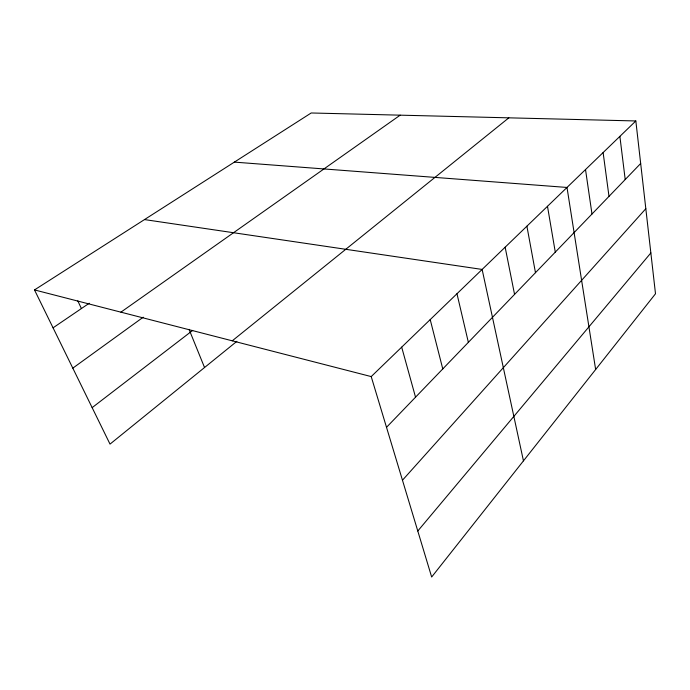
<?xml version="1.0" encoding="UTF-8"?>
<svg xmlns="http://www.w3.org/2000/svg" width="690" height="690" viewBox="0 0 690 690"><rect width="100%" height="100%" fill="white"/><g stroke="black" fill="none" stroke-linecap="round" stroke-linejoin="round"><path stroke-width="1.03" d="M417.786 531.007L650.851 252.937M402.468 480.223L645.823 208.699M386.512 427.317L640.674 163.487M371.211 376.585L635.835 120.957L655.5 293.768L431.664 577.021L371.211 376.585L34.5 289.921L110.012 444.11L236.877 341.326M232.254 340.817L508.841 117.835M92.15 407.635L192.717 330.406M72.812 368.141L143.227 317.202M120.914 312.165L400.174 115.17M53.061 327.819L89.26 303.221M34.5 289.921L311.199 112.979L635.835 120.957M234.35 162.116L566.999 187.456L595.643 369.504M144.503 219.575L482.129 269.436L523.451 460.86M77.815 300.875L81.403 308.559M189.043 329.346L204.542 367.529M401.684 347.148L415.535 397.19M430.206 319.591L442.773 368.926M456.97 293.742L468.363 342.352M505.149 247.201L514.559 294.397M526.901 226.191L535.475 272.697M547.489 206.301L555.286 252.126M585.517 169.567L591.986 214.038M603.12 152.559L608.994 196.374M619.879 136.379L625.209 179.547"/></g></svg>
